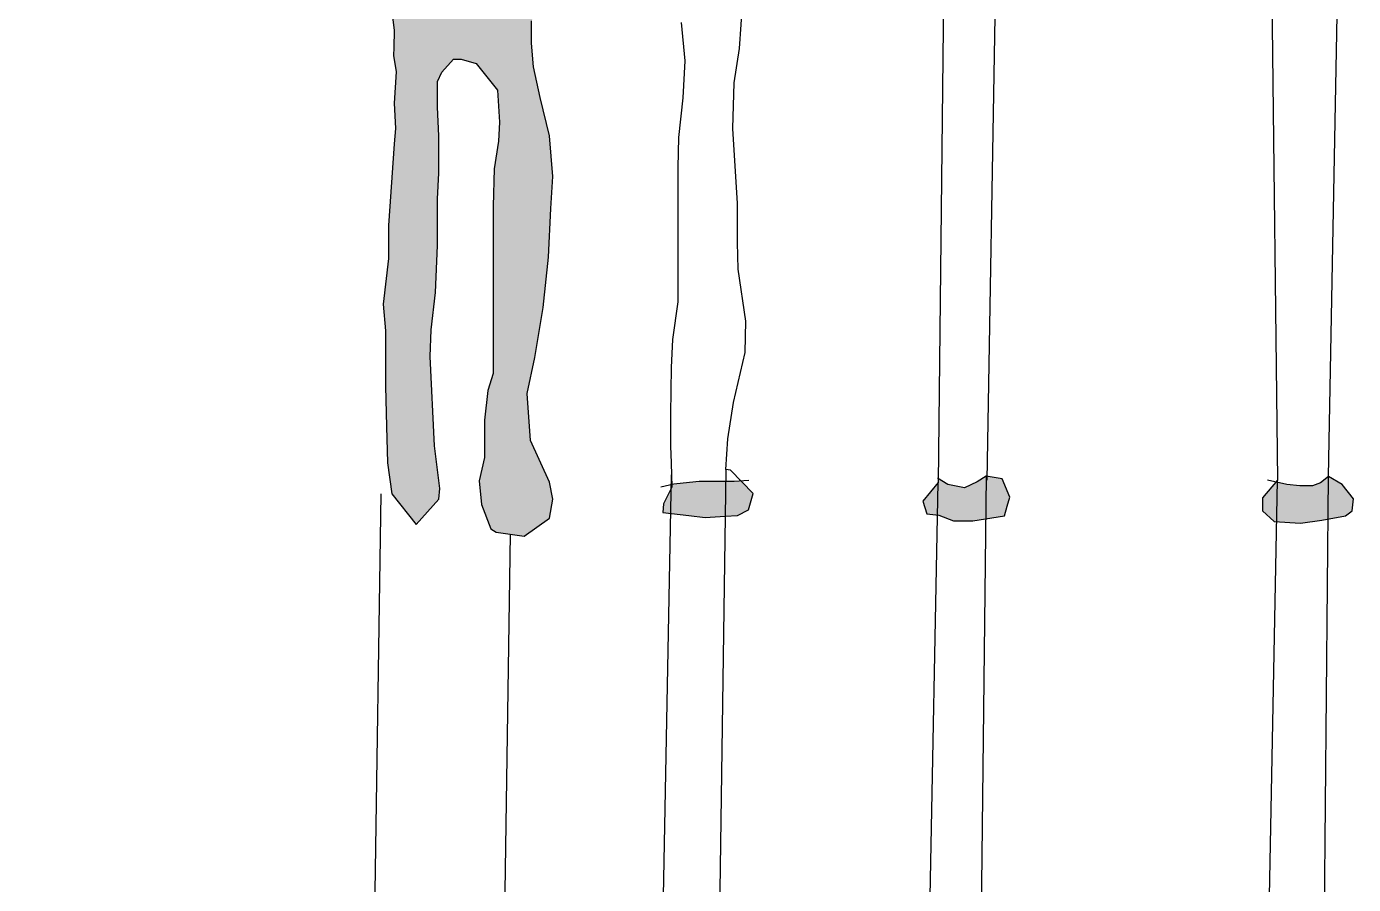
# Model space of a CAD drawing. Header units: inches. Extents: x 155 to 361, y 91 to 381.
# Drawn here: x 313.982 to 316.589, y 285.319 to 287.006 of the extents above; entities that cross this region are included whole.
import ezdxf

# ---------------------------------------------------------------- set-up
doc = ezdxf.new("R2010")
doc.units = ezdxf.units.IN
doc.header["$MEASUREMENT"] = 0
doc.layers.add('çziigi', color=10, linetype='Continuous')

msp = doc.modelspace()

# ---------------------------------------------------------------- hatches: boundary and pattern name
at = {"layer": 'çziigi'}
h = msp.add_hatch(color=256, dxfattribs=at)
h.dxf.hatch_style = 1
h.paths.add_polyline_path([(315.3613, 287.2352), (315.3551, 287.2833), (315.3509, 287.3022), (315.3509, 287.3231), (315.3593, 287.3378), (315.3886, 287.3796), (315.4012, 287.4156), (315.4075, 287.4533), (315.4033, 287.4826), (315.3969, 287.4877), (315.2872, 287.3361), (314.9511, 287.1168), (314.6859, 287.0463), (314.7007, 287.0254), (314.704, 286.9984), (314.7032, 286.9648), (314.7024, 286.9493), (314.7081, 286.9174), (314.704, 286.8558), (314.7064, 286.8058), (314.704, 286.7755), (314.6929, 286.6152), (314.6929, 286.5503), (314.6824, 286.4602), (314.6866, 286.4079), (314.6866, 286.3367), (314.6866, 286.299), (314.6887, 286.2195), (314.6908, 286.1483), (314.6992, 286.0876), (314.7474, 286.0269), (314.7914, 286.0771), (314.7935, 286.098), (314.783, 286.1818), (314.7746, 286.3576), (314.7767, 286.41), (314.7851, 286.4833), (314.7893, 286.5754), (314.7893, 286.6675), (314.7914, 286.7177), (314.7914, 286.791), (314.7893, 286.8476), (314.7893, 286.8978), (314.7977, 286.9166), (314.8207, 286.9418), (314.8354, 286.9418), (314.8647, 286.9334), (314.9066, 286.8811), (314.9108, 286.8182), (314.9087, 286.7806), (314.9003, 286.7261), (314.8983, 286.6528), (314.8983, 286.5524), (314.8983, 286.5), (314.8983, 286.4456), (314.8983, 286.3723), (314.8983, 286.3241), (314.8878, 286.2907), (314.8815, 286.232), (314.8815, 286.2048), (314.8815, 286.1588), (314.871, 286.1127), (314.8752, 286.0666), (314.8941, 286.0185), (314.9045, 286.0122), (314.959, 286.0038), (315.0093, 286.0394), (315.0156, 286.0771), (315.0093, 286.1106), (314.9716, 286.1923), (314.9653, 286.2844), (314.98, 286.3556), (314.9967, 286.454), (315.0072, 286.5524), (315.0114, 286.6487), (315.0156, 286.7115), (315.0093, 286.791), (314.9904, 286.8664), (314.9779, 286.9271), (314.9737, 286.9732), (314.9737, 287.0171), (314.9821, 287.036), (315.0386, 287.0569), (315.0701, 287.0988), (315.0847, 287.1134), (315.1413, 287.126), (315.1769, 287.1344), (315.2209, 287.1344), (315.2419, 287.1344), (315.2754, 287.1448), (315.3467, 287.1766), (315.3551, 287.2059)])
h.paths.add_polyline_path([(315.7593, 287.7771), (315.776, 287.7907), (315.7959, 287.8033), (315.8148, 287.8221), (315.8273, 287.8367), (315.8253, 287.8406), (315.8352, 287.8558), (315.8755, 287.8709), (315.885, 287.8777), (315.8897, 287.8898), (315.8703, 287.8971), (315.8164, 287.8845), (315.7954, 287.8809), (315.7677, 287.885), (315.752, 287.8903), (315.7326, 287.9023), (315.7242, 287.9091), (315.7237, 287.9169), (315.7159, 287.9311), (315.7043, 287.9384), (315.6949, 287.9389), (315.6834, 287.9363), (315.6782, 287.9332), (315.6677, 287.9248), (315.6562, 287.9169), (315.6531, 287.9147), (315.5501, 287.6994), (315.4273, 287.5297), (315.4368, 287.5174), (315.4566, 287.5095), (315.476, 287.5116), (315.4959, 287.5263), (315.5027, 287.5399), (315.5116, 287.5493), (315.532, 287.565), (315.5435, 287.5744), (315.5729, 287.5922), (315.588, 287.6068), (315.6032, 287.612), (315.6393, 287.6241), (315.6524, 287.6173), (315.6556, 287.6162), (315.6885, 287.6162), (315.7252, 287.6246), (315.7441, 287.64), (315.7551, 287.6604), (315.7572, 287.6734), (315.7546, 287.6954), (315.7472, 287.7127), (315.7441, 287.7247), (315.7483, 287.7467)])
h.paths.add_polyline_path([(316.2343, 287.7408), (316.2557, 287.7756), (316.2664, 287.8117), (316.2664, 287.8358), (316.2571, 287.8465), (316.2316, 287.8492), (316.1982, 287.8505), (316.1781, 287.8505), (316.1339, 287.8505), (316.0803, 287.8599), (316.0375, 287.8024), (316.075, 287.7676), (316.0442, 287.7301), (315.9946, 287.7047), (315.9531, 287.682), (315.9438, 287.6672), (315.9264, 287.6231), (315.909, 287.579), (315.8996, 287.5375), (315.8996, 287.5147), (315.9183, 287.4813), (315.9518, 287.4733), (315.9866, 287.4987), (316.0054, 287.5321), (316.0308, 287.5776), (316.0629, 287.6164), (316.0897, 287.6405), (316.1419, 287.6726), (316.2022, 287.7114)])
h.paths.add_polyline_path([(316.5887, 286.0778), (316.5662, 286.1059), (316.5395, 286.1213), (316.524, 286.1087), (316.5085, 286.1031), (316.4832, 286.1031), (316.4579, 286.1059), (316.4365, 286.1106), (316.4101, 286.0792), (316.4101, 286.0539), (316.4326, 286.0328), (316.4846, 286.03), (316.5268, 286.0356), (316.5732, 286.0441), (316.5858, 286.0539)])
h.paths.add_polyline_path([(315.9138, 286.081), (315.8987, 286.1167), (315.8672, 286.1222), (315.8494, 286.1112), (315.8247, 286.0989), (315.7917, 286.1057), (315.7726, 286.1172), (315.7725, 286.1098), (315.7423, 286.0728), (315.7506, 286.0481), (315.7739, 286.0454), (315.8027, 286.0344), (315.8411, 286.0344), (315.9029, 286.044), (315.9083, 286.0632)])
h.paths.add_polyline_path([(315.4094, 286.0881), (315.3857, 286.1124), (315.3718, 286.1116), (315.3371, 286.1116), (315.3032, 286.1116), (315.2838, 286.1099), (315.2533, 286.1065), (315.249, 286.1055), (315.2492, 286.1002), (315.233, 286.0679), (315.2317, 286.0504), (315.2828, 286.045), (315.3151, 286.041), (315.3542, 286.0437), (315.3784, 286.045), (315.4, 286.0558)])

# ---------------------------------------------------------------- linework, layer by layer
for p, q in [((316.4242, 287.4205), (316.4396, 286.1143)), ((316.5395, 286.1213), (316.5641, 287.4266)), ((315.787, 287.3726), (315.7725, 286.1098)), ((315.8691, 286.1141), (315.8895, 287.3298)), ((315.3825, 286.963), (315.3892, 287.0572)), ((314.7007, 287.0254), (314.704, 286.9984)), ((314.704, 286.9984), (314.7032, 286.9648)), ((314.9737, 286.9732), (314.9737, 287.0171)), ((315.268, 287.0141), (315.2748, 286.9387)), ((314.9779, 286.9271), (314.9737, 286.9732)), ((314.7032, 286.9648), (314.7024, 286.9493)), ((314.7024, 286.9493), (314.7081, 286.9174)), ((314.7977, 286.9166), (314.8207, 286.9418)), ((314.8207, 286.9418), (314.8354, 286.9418)), ((314.8354, 286.9418), (314.8647, 286.9334)), ((315.3717, 286.8958), (315.3825, 286.963)), ((314.7081, 286.9174), (314.704, 286.8558)), ((314.7893, 286.8978), (314.7977, 286.9166)), ((314.8647, 286.9334), (314.9066, 286.8811)), ((314.9904, 286.8664), (314.9779, 286.9271)), ((315.2748, 286.9387), (315.2707, 286.8661)), ((314.7893, 286.8476), (314.7893, 286.8978)), ((315.369, 286.8057), (315.3717, 286.8958)), ((314.9066, 286.8811), (314.9108, 286.8182)), ((315.0093, 286.791), (314.9904, 286.8664)), ((315.2707, 286.8661), (315.2627, 286.7881)), ((314.704, 286.8558), (314.7064, 286.8058)), ((314.7914, 286.791), (314.7893, 286.8476)), ((314.9108, 286.8182), (314.9087, 286.7806)), ((314.7064, 286.8058), (314.704, 286.7755)), ((314.7914, 286.7177), (314.7914, 286.791)), ((315.0156, 286.7115), (315.0093, 286.791)), ((315.2627, 286.7881), (315.2613, 286.7289)), ((315.3784, 286.6584), (315.369, 286.8057)), ((314.704, 286.7755), (314.6929, 286.6152)), ((314.9087, 286.7806), (314.9003, 286.7261)), ((314.7893, 286.6675), (314.7914, 286.7177)), ((314.9003, 286.7261), (314.8983, 286.6528)), ((315.0114, 286.6487), (315.0156, 286.7115)), ((315.2613, 286.7289), (315.2613, 286.4647)), ((314.7893, 286.5754), (314.7893, 286.6675)), ((314.8983, 286.6528), (314.8983, 286.5524)), ((315.3784, 286.5817), (315.3784, 286.6584)), ((315.0072, 286.5524), (315.0114, 286.6487)), ((314.6929, 286.6152), (314.6929, 286.5503)), ((314.7851, 286.4833), (314.7893, 286.5754)), ((315.3798, 286.5293), (315.3784, 286.5817)), ((314.6929, 286.5503), (314.6824, 286.4602)), ((314.8983, 286.5524), (314.8983, 286.5)), ((314.9967, 286.454), (315.0072, 286.5524)), ((315.3946, 286.427), (315.3798, 286.5293)), ((314.8983, 286.5), (314.8983, 286.4456)), ((314.7767, 286.41), (314.7851, 286.4833)), ((314.6824, 286.4602), (314.6866, 286.4079)), ((314.8983, 286.4456), (314.8983, 286.3723)), ((314.98, 286.3556), (314.9967, 286.454)), ((315.2613, 286.4647), (315.2505, 286.3907)), ((315.3932, 286.3652), (315.3946, 286.427)), ((314.6866, 286.4079), (314.6866, 286.3367)), ((314.7746, 286.3576), (314.7767, 286.41)), ((314.8983, 286.3723), (314.8983, 286.3241)), ((315.2505, 286.3907), (315.2478, 286.3356)), ((314.783, 286.1818), (314.7746, 286.3576)), ((314.9653, 286.2844), (314.98, 286.3556)), ((315.3703, 286.267), (315.3932, 286.3652)), ((314.6866, 286.3367), (314.6866, 286.299)), ((314.8983, 286.3241), (314.8878, 286.2907)), ((315.2478, 286.3356), (315.2465, 286.2441)), ((314.6866, 286.299), (314.6887, 286.2195)), ((314.8878, 286.2907), (314.8815, 286.232)), ((314.9716, 286.1923), (314.9653, 286.2844)), ((315.3596, 286.1957), (315.3703, 286.267)), ((315.2465, 286.2441), (315.2465, 286.1809)), ((314.6887, 286.2195), (314.6908, 286.1483)), ((314.8815, 286.232), (314.8815, 286.2048)), ((314.8815, 286.2048), (314.8815, 286.1588)), ((315.0093, 286.1106), (314.9716, 286.1923)), ((315.3555, 286.1352), (315.3596, 286.1957)), ((314.7935, 286.098), (314.783, 286.1818)), ((314.8815, 286.1588), (314.871, 286.1127)), ((315.2465, 286.1809), (315.2478, 286.1486)), ((315.3555, 286.1352), (314.6492, 235.9361)), ((314.6908, 286.1483), (314.6992, 286.0876)), ((315.2478, 286.1486), (315.2492, 286.1002)), ((315.365, 286.1338), (315.3555, 286.1352)), ((315.4094, 286.0881), (315.365, 286.1338)), ((314.3264, 236.0493), (315.2485, 286.1244)), ((314.8138, 235.9264), (315.7725, 286.1098)), ((314.871, 286.1127), (314.8752, 286.0666)), ((315.0156, 286.0771), (315.0093, 286.1106)), ((315.2533, 286.1065), (315.2279, 286.1006)), ((315.2838, 286.1099), (315.2533, 286.1065)), ((315.3032, 286.1116), (315.2838, 286.1099)), ((315.8672, 286.1222), (315.2887, 235.8987)), ((315.3371, 286.1116), (315.3032, 286.1116)), ((315.3718, 286.1116), (315.3371, 286.1116)), ((315.4006, 286.1133), (315.3718, 286.1116)), ((315.4673, 235.9066), (316.4396, 286.1143)), ((315.7725, 286.1098), (315.7423, 286.0728)), ((315.7917, 286.1057), (315.7711, 286.118)), ((315.8247, 286.0989), (315.7917, 286.1057)), ((315.8494, 286.1112), (315.8247, 286.0989)), ((315.8672, 286.1222), (315.8494, 286.1112)), ((315.8987, 286.1167), (315.8672, 286.1222)), ((315.9138, 286.081), (315.8987, 286.1167)), ((316.0881, 236.0102), (316.5395, 286.1213)), ((316.4396, 286.1143), (316.4101, 286.0792)), ((316.4579, 286.1059), (316.42, 286.1143)), ((316.4832, 286.1031), (316.4579, 286.1059)), ((316.524, 286.1087), (316.5085, 286.1031)), ((316.5395, 286.1213), (316.524, 286.1087)), ((316.5662, 286.1059), (316.5395, 286.1213)), ((316.5887, 286.0778), (316.5662, 286.1059)), ((313.9815, 237.9469), (314.6781, 286.0876)), ((314.6992, 286.0876), (314.7474, 286.0269)), ((314.7914, 286.0771), (314.7935, 286.098)), ((315.2492, 286.1002), (315.233, 286.0679)), ((315.4, 286.0558), (315.4094, 286.0881)), ((315.9083, 286.0632), (315.9138, 286.081)), ((316.4101, 286.0792), (316.4101, 286.0539)), ((316.5085, 286.1031), (316.4832, 286.1031)), ((314.7474, 286.0269), (314.7914, 286.0771)), ((314.8752, 286.0666), (314.8941, 286.0185)), ((315.0093, 286.0394), (315.0156, 286.0771)), ((315.233, 286.0679), (315.2317, 286.0504)), ((315.3784, 286.045), (315.4, 286.0558)), ((315.7423, 286.0728), (315.7506, 286.0481)), ((315.9029, 286.044), (315.9083, 286.0632)), ((316.4101, 286.0539), (316.4326, 286.0328)), ((316.5732, 286.0441), (316.5858, 286.0539)), ((316.5858, 286.0539), (316.5887, 286.0778)), ((314.959, 286.0038), (315.0093, 286.0394)), ((315.2317, 286.0504), (315.2828, 286.045)), ((315.2828, 286.045), (315.3151, 286.041)), ((315.3151, 286.041), (315.3542, 286.0437)), ((315.3542, 286.0437), (315.3784, 286.045)), ((315.7506, 286.0481), (315.7739, 286.0454)), ((315.7739, 286.0454), (315.8027, 286.0344)), ((315.8027, 286.0344), (315.8411, 286.0344)), ((315.8411, 286.0344), (315.9029, 286.044)), ((316.4326, 286.0328), (316.4846, 286.03)), ((316.4846, 286.03), (316.5268, 286.0356)), ((316.5268, 286.0356), (316.5732, 286.0441)), ((314.9318, 286.008), (314.1917, 235.9839)), ((314.8941, 286.0185), (314.9045, 286.0122)), ((314.9045, 286.0122), (314.959, 286.0038))]:
    msp.add_line(p, q, dxfattribs=at)

doc.saveas('drawing.dxf')
